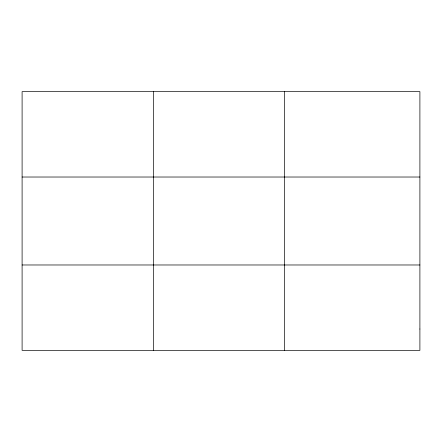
<?xml version="1.0" encoding="UTF-8"?>
<svg xmlns="http://www.w3.org/2000/svg" width="442" height="442" viewBox="0 0 442 442"><rect width="100%" height="100%" fill="white"/><g stroke="black" fill="none" stroke-linecap="round" stroke-linejoin="round"><path stroke-width="0.66" d="M153.374 91.643L153.374 350.357M284.648 91.643L284.648 350.357M22.1 177.021L419.9 177.021M22.1 264.979L419.9 264.979M419.9 329.014L419.9 350.357L22.1 350.357L22.1 91.643L419.9 91.643L419.9 329.014"/></g></svg>
